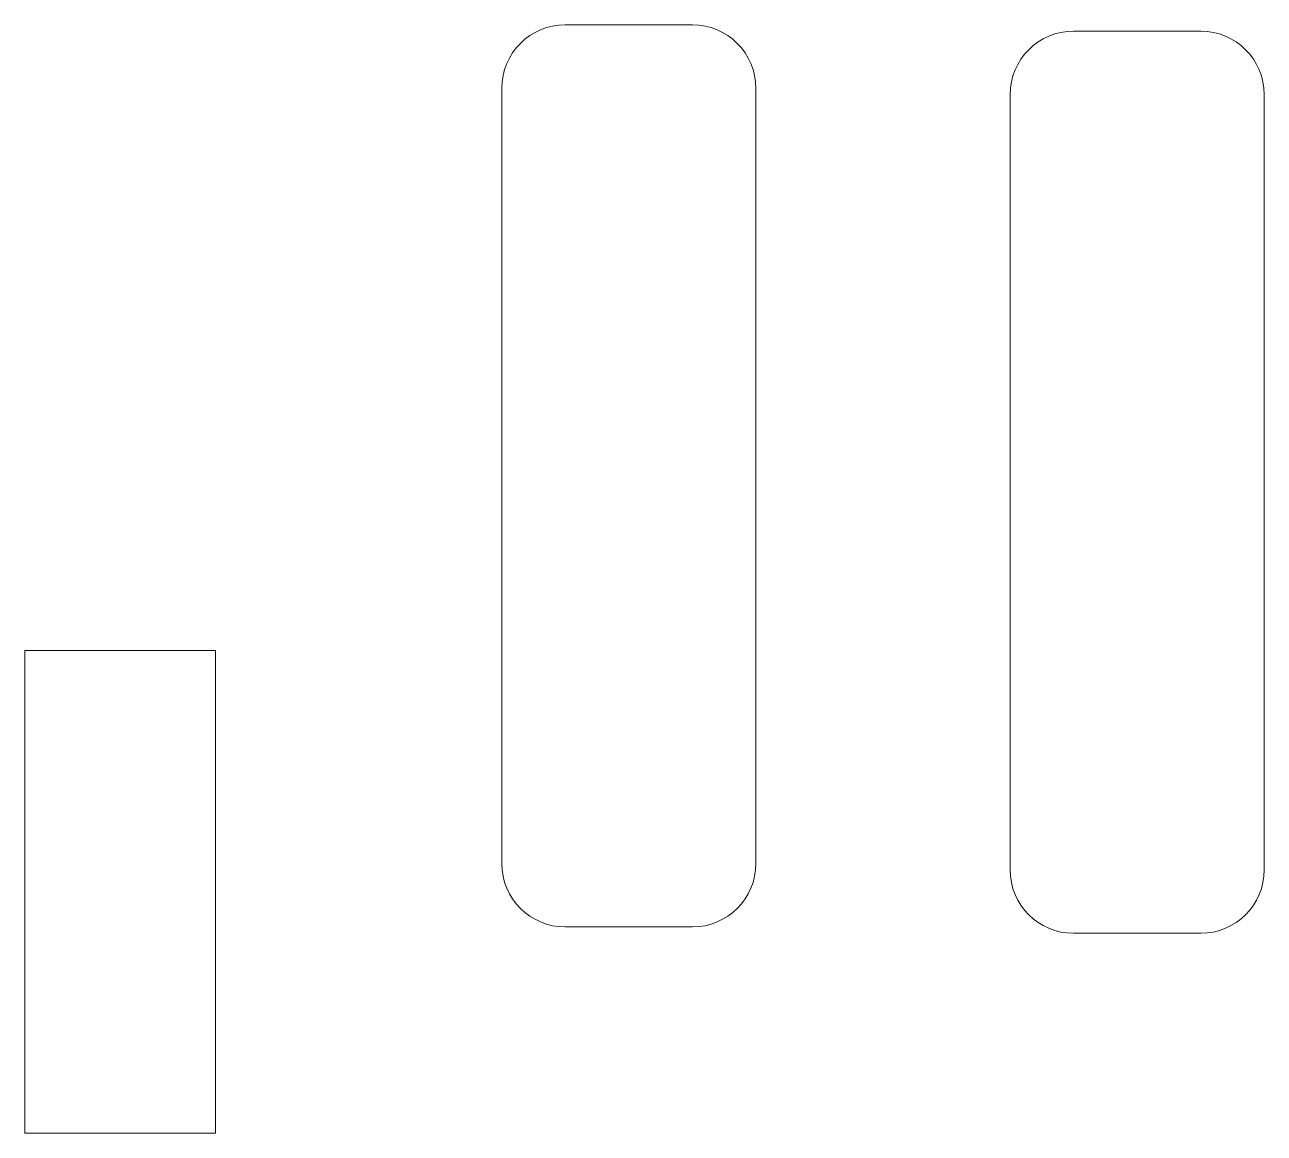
# Model space of a CAD drawing. Header units: inches. Extents: x 70 to 970, y -386 to 214.
# Drawn here: x 411.79 to 421.54, y 122.34 to 131.07 of the extents above; entities that cross this region are included whole.
import ezdxf

# ---------------------------------------------------------------- set-up
doc = ezdxf.new("R2010")
doc.units = ezdxf.units.IN
doc.header["$MEASUREMENT"] = 0

msp = doc.modelspace()

# ---------------------------------------------------------------- linework, layer by layer
at = {"color": 1, "lineweight": 0}
for p, q in [((413.2882, 126.1439), (411.7882, 126.1439)), ((411.7882, 126.1439), (411.7882, 122.344)), ((413.2882, 126.1439), (411.7882, 126.1439)), ((411.7882, 126.1439), (411.7882, 122.344)), ((413.2882, 122.344), (413.2882, 126.1439)), ((413.2882, 122.344), (413.2882, 126.1439)), ((411.7882, 122.344), (413.2882, 122.344)), ((411.7882, 122.344), (413.2882, 122.344))]:
    msp.add_line(p, q, dxfattribs=at)
for points in [[(415.5419, 130.5667), (415.5419, 130.843), (415.7655, 131.0666), (416.0418, 131.0666)], [(415.5419, 130.5667), (415.5419, 130.843), (415.7655, 131.0666), (416.0418, 131.0666)], [(416.0418, 131.0666), (416.0418, 131.0666), (417.0416, 131.0666), (417.0416, 131.0666)], [(416.0418, 131.0666), (416.0418, 131.0666), (417.0416, 131.0666), (417.0416, 131.0666)], [(417.0416, 131.0666), (417.3179, 131.0666), (417.5415, 130.843), (417.5415, 130.5667)], [(417.0416, 131.0666), (417.3179, 131.0666), (417.5415, 130.843), (417.5415, 130.5667)], [(419.5417, 130.5168), (419.5417, 130.7931), (419.7653, 131.0166), (420.0416, 131.0166)], [(419.5417, 130.5168), (419.5417, 130.7931), (419.7653, 131.0166), (420.0416, 131.0166)], [(420.0416, 131.0166), (420.0416, 131.0166), (421.0417, 131.0166), (421.0417, 131.0166)], [(420.0416, 131.0166), (420.0416, 131.0166), (421.0417, 131.0166), (421.0417, 131.0166)], [(421.0417, 131.0166), (421.318, 131.0166), (421.5416, 130.7931), (421.5416, 130.5168)], [(421.0417, 131.0166), (421.318, 131.0166), (421.5416, 130.7931), (421.5416, 130.5168)], [(415.5419, 124.4668), (415.5419, 124.4668), (415.5419, 130.5667), (415.5419, 130.5667)], [(415.5419, 124.4668), (415.5419, 124.4668), (415.5419, 130.5667), (415.5419, 130.5667)], [(417.5415, 130.5667), (417.5415, 130.5667), (417.5415, 124.4668), (417.5415, 124.4668)], [(417.5415, 130.5667), (417.5415, 130.5667), (417.5415, 124.4668), (417.5415, 124.4668)], [(419.5417, 124.4169), (419.5417, 124.4169), (419.5417, 130.5168), (419.5417, 130.5168)], [(419.5417, 124.4169), (419.5417, 124.4169), (419.5417, 130.5168), (419.5417, 130.5168)], [(421.5416, 130.5168), (421.5416, 130.5168), (421.5416, 124.4169), (421.5416, 124.4169)], [(421.5416, 130.5168), (421.5416, 130.5168), (421.5416, 124.4169), (421.5416, 124.4169)], [(416.0418, 123.9669), (415.7655, 123.9669), (415.5419, 124.1905), (415.5419, 124.4668)], [(416.0418, 123.9669), (415.7655, 123.9669), (415.5419, 124.1905), (415.5419, 124.4668)], [(417.5415, 124.4668), (417.5415, 124.1905), (417.3179, 123.9669), (417.0416, 123.9669)], [(417.5415, 124.4668), (417.5415, 124.1905), (417.3179, 123.9669), (417.0416, 123.9669)], [(420.0416, 123.917), (419.7653, 123.917), (419.5417, 124.1406), (419.5417, 124.4169)], [(420.0416, 123.917), (419.7653, 123.917), (419.5417, 124.1406), (419.5417, 124.4169)], [(421.5416, 124.4169), (421.5416, 124.1406), (421.318, 123.917), (421.0417, 123.917)], [(421.5416, 124.4169), (421.5416, 124.1406), (421.318, 123.917), (421.0417, 123.917)], [(417.0416, 123.9669), (417.0416, 123.9669), (416.0418, 123.9669), (416.0418, 123.9669)], [(417.0416, 123.9669), (417.0416, 123.9669), (416.0418, 123.9669), (416.0418, 123.9669)], [(421.0417, 123.917), (421.0417, 123.917), (420.0416, 123.917), (420.0416, 123.917)], [(421.0417, 123.917), (421.0417, 123.917), (420.0416, 123.917), (420.0416, 123.917)]]:
    msp.add_open_spline(points, degree=3, dxfattribs=at)

doc.saveas('drawing.dxf')
